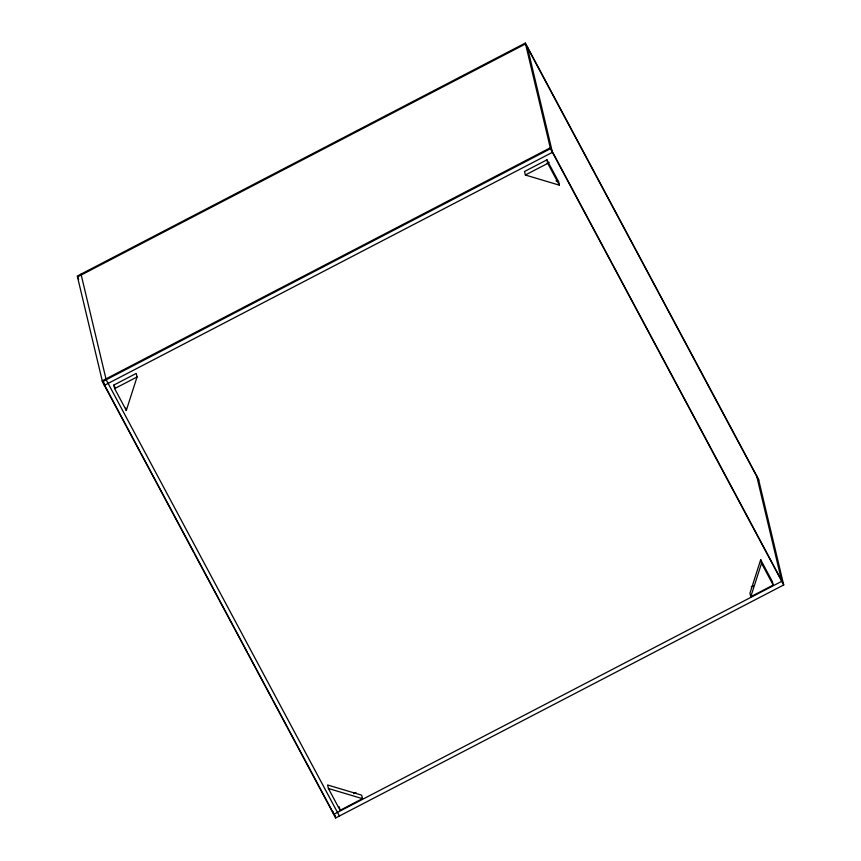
<?xml version="1.0" encoding="UTF-8"?>
<svg xmlns="http://www.w3.org/2000/svg" width="861" height="861" viewBox="0 0 861 861"><rect width="100%" height="100%" fill="white"/><g stroke="black" fill="none" stroke-linecap="round" stroke-linejoin="round"><path stroke-width="1.29" d="M126.309 410.428L137.05 376.967L136.21 373.437L113.813 385.093L114.642 388.612L126.309 410.428L125.749 408.082M760.693 559.736L749.953 593.197L750.792 596.727L773.2 585.071L772.36 581.552L760.693 559.736L761.533 563.255L773.2 585.071M750.792 596.727L761.533 563.255M525.328 43.05L77.286 276.058L102.459 381.703L335.672 817.95L783.714 584.942L758.541 479.297L525.328 43.05L550.491 148.695L783.714 584.942M102.459 381.703L550.491 148.695M546.918 159.845L524.51 171.5L525.35 175.02L559.413 185.18L558.574 181.66L546.918 159.845L547.757 163.364L559.413 185.18M547.047 163.429L549.178 162.32M114.642 388.612L137.05 376.967M525.35 175.02L547.757 163.364M353.613 793.691L355.991 792.454M751.319 586.858L753.698 585.62M340.095 810.319L362.492 798.664L361.652 795.144L327.589 784.984L328.428 788.504L340.095 810.319L339.256 806.8M556.055 180.907L558.574 181.66M328.428 788.504L362.492 798.664M758.756 480.18L525.533 43.933L77.501 276.941L78.706 279.212M783.499 584.059L550.287 147.812L102.244 380.82L125.932 425.13M113.813 385.093L115.04 387.385M339.406 816.013L106.183 379.766L81.02 274.121M126.535 426.27L140.504 452.391M141.118 453.532L193.951 552.364M194.564 553.505L218.855 598.944M219.458 600.085L247.398 652.337M248.011 653.477L272.302 698.917M272.905 700.058L286.874 726.189M287.488 727.319L335.467 817.067M756.604 475.659L781.766 581.304L333.734 814.312L333.11 811.708M527.266 46.688L552.439 152.332L104.396 385.341L103.471 381.423M335.047 815.345L335.672 817.95"/></g></svg>
